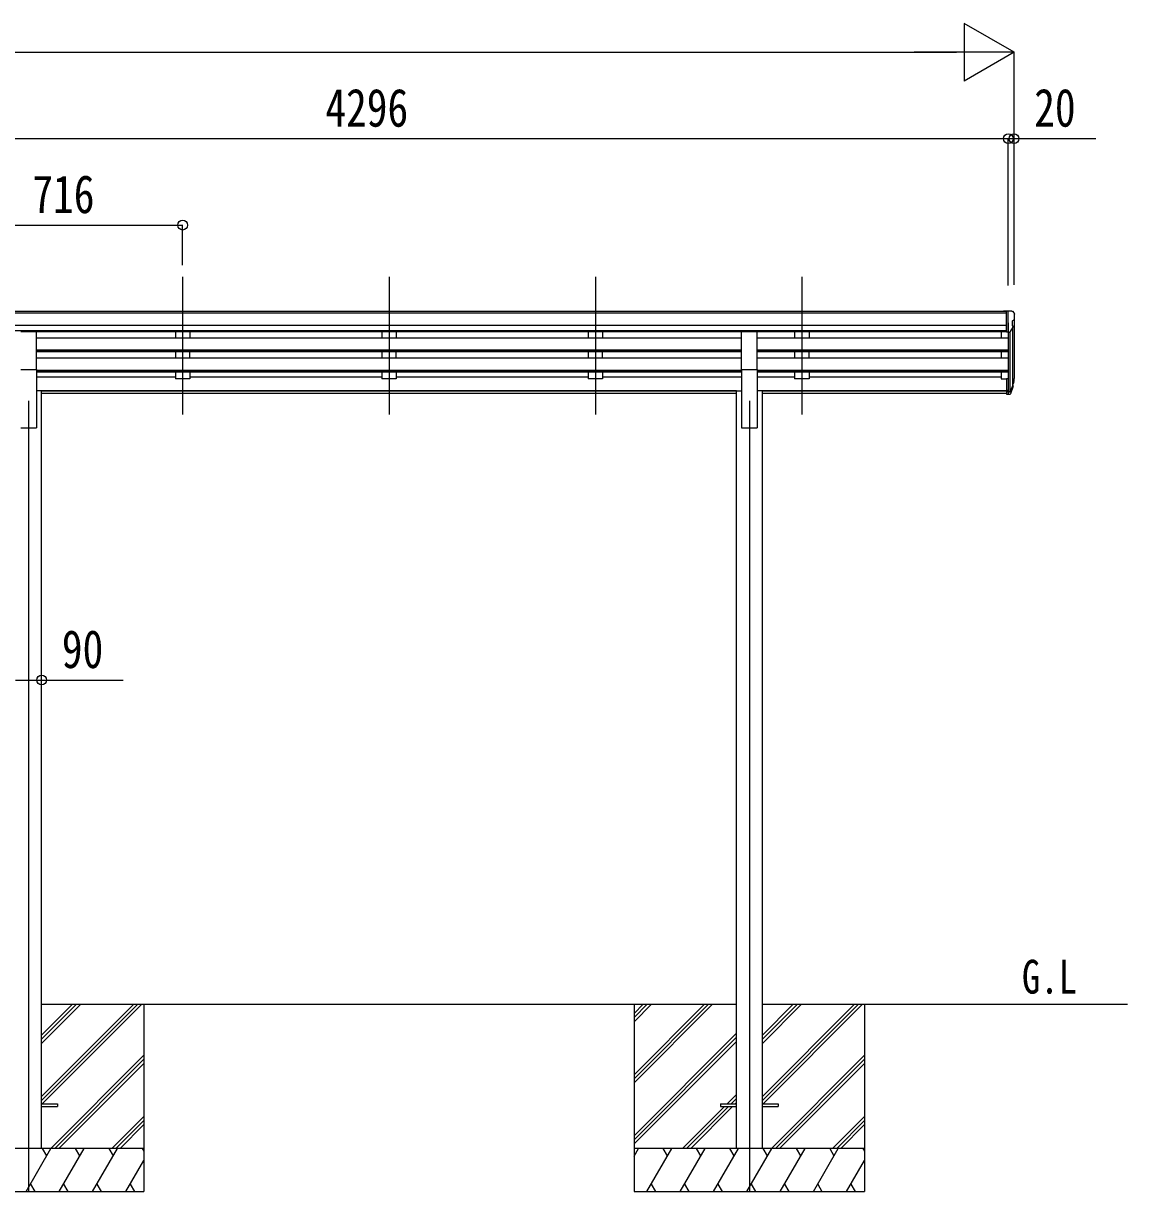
# Model space of a CAD drawing. Units: millimetres, scale not verified. Extents: x -16832 to 16820, y -11892 to 11880.
# Drawn here: x -2003 to 1827, y -6850 to -2797 of the extents above; entities that cross this region are included whole.
import ezdxf
from ezdxf.enums import TextEntityAlignment as Align

# ---------------------------------------------------------------- set-up
doc = ezdxf.new("R2010")
doc.units = ezdxf.units.MM
doc.header["$LTSCALE"] = 50
for name, color, linetype in [('0-2_USER1', 3, 'Continuous'), ('0-4_YKK_12', 2, 'Continuous'), ('0-5_YKK_13', 4, 'Continuous'), ('0-6_YKK_A1', 4, 'Continuous'), ('0-7_YKK_D', 6, 'Continuous')]:
    doc.layers.add(name, color=color, linetype=linetype)
doc.styles.add('ＭＳ ゴシック', font='')
doc.styles.get('ＭＳ ゴシック').set_extended_font_data('MS Gothic')

msp = doc.modelspace()

# ---------------------------------------------------------------- linework, layer by layer
at = {"layer": '0-4_YKK_12'}
for p, q in [((-1450.72, -3675.6), (-1450.72, -4153.11)), ((-734.72, -3675.6), (-734.72, -4153.11)), ((-18.72, -3675.6), (-18.72, -4153.11)), ((697.28, -3675.6), (697.28, -4153.11)), ((-1984.72, -4106.43), (-1984.72, -6850)), ((515.28, -4106.43), (515.28, -6850))]:
    msp.add_line(p, q, dxfattribs=at)
at = {"layer": '0-5_YKK_13'}
for p, q in [((1406.78, -3795), (1396.78, -3795.09)), ((1396.78, -3796.6), (1396.78, -3795.09)), ((1406.78, -3866.98), (1406.78, -3795)), ((1425.28, -3795), (1406.78, -3795)), ((1413.28, -3867.98), (1413.28, -3795)), ((1425.28, -3795), (1427.61, -3795.14)), ((1428.37, -3795.57), (1432.44, -3801.38)), ((1435.28, -3804.37), (1435.28, -3805)), ((1420.9, -3866.17), (1429.91, -3850.58)), ((1427.28, -3829.51), (1427.28, -3845.79)), ((1432.75, -3826.18), (1427.43, -3829.25)), ((-2012.22, -3865.63), (-1957.22, -3865.63)), ((-1957.22, -3997.43), (-1957.22, -3865.63)), ((487.78, -3997.43), (487.78, -3865.63)), ((487.78, -3865.63), (542.78, -3865.63)), ((542.78, -3997.43), (542.78, -3865.63)), ((1406.78, -3866.98), (1413.28, -3866.98)), ((1413.28, -3867.98), (1418.49, -3867.67)), ((-2012.22, -3997.43), (-1957.22, -3997.43)), ((487.78, -3997.43), (542.78, -3997.43)), ((1406.78, -4028.72), (1406.78, -4082.76)), ((1406.78, -4028.72), (1413.28, -4028.72)), ((1413.28, -4028.72), (1413.28, -4083.5)), ((1431.58, -4041.54), (1428.31, -4048.6)), ((1432.19, -4042.91), (1428.31, -4050.86)), ((1406.78, -4068.86), (1413.28, -4068.86)), ((1406.78, -4073.73), (1413.28, -4073.73)), ((1406.78, -4082.76), (1413.28, -4082.76)), ((1413.28, -4073.75), (1418.41, -4073.75)), ((1413.28, -4075.56), (1418.13, -4075.56)), ((1413.28, -4083.5), (1418.13, -4083.5)), ((1419.71, -4073.08), (1427.47, -4057.67)), ((1428.92, -4058.03), (1420.72, -4074.21)), ((1429.53, -4058.59), (1420.72, -4082.14)), ((1429.87, -4054.19), (1429.53, -4058.59)), ((-1939.72, -6545.5), (-1884.92, -6545.5)), ((-1939.72, -6554.5), (-1884.92, -6554.5)), ((-1884.92, -6545.5), (-1884.92, -6554.5)), ((415.08, -6545.5), (415.08, -6554.5)), ((415.08, -6545.5), (469.88, -6545.5)), ((415.08, -6554.5), (469.88, -6554.5)), ((560.28, -6545.5), (615.08, -6545.5)), ((560.28, -6554.5), (615.08, -6554.5)), ((615.08, -6545.5), (615.08, -6554.5))]:
    msp.add_line(p, q, dxfattribs=at)
for centre, radius, start, end in [((1427.55, -3796.14), 1, 35, 86.5), ((1432.28, -3804.37), 3, 0, 87), ((1233.28, -3805), 202, 355.05096, 0), ((1427.58, -3829.51), 0.3, 120, 180), ((1427.58, -3845.79), 0.3, 180, 265.2833), ((1427.31, -3849.08), 3, 330, 85.2833), ((1428.38, -3821.81), 6.18, 315.00103, 354.2965), ((1418.31, -3864.67), 3, 273.5, 330), ((1402.69, -4032.04), 30.41, 341.80266, 352.8448), ((1404.1, -4033.8), 29.53, 342.01856, 353.49194)]:
    msp.add_arc(centre, radius, start, end, dxfattribs=at)
for centre, major_axis, ratio, start_param, end_param in [((1428.57, -4054.19), (-1.3, 0), 0.90356, 2.9359903, 4.9130961), ((1345.42, -4027.55), (-87.93, 4.42), 0.541684, 3.060334, 3.2172517), ((1344.63, -4034.23), (89.06, 1.43), 0.57596, 6.1985533, 6.3701348), ((1418.13, -4072.85), (3, 0), 0.90356, 4.712389, 5.7595865), ((1418.13, -4080.79), (-3, 0), 0.90356, 1.5707963, 2.6179939), ((1418.41, -4072.4), (1.5, 0), 0.90356, 4.712389, 5.7595865), ((1343.36, -4034.13), (88.05, 0), 0.90356, 5.9828017, 6.0168888), ((1342.65, -4038), (89.07, 0), 0.90356, 6.0316505, 6.077583)]:
    msp.add_ellipse(centre, major_axis=major_axis, ratio=ratio, start_param=start_param, end_param=end_param, dxfattribs=at)
at = {"layer": '0-6_YKK_A1'}
for p, q in [((1406.78, -3796.6), (-2866.22, -3796.6)), ((1406.78, -3801.82), (-2866.22, -3801.82)), ((1406.78, -3845.35), (-2876.22, -3845.35)), ((1413.28, -3836.1), (1413.28, -4028.72)), ((1433.28, -3825.58), (1433.28, -4028.36)), ((1406.78, -3863.2), (-2876.22, -3863.2)), ((487.78, -3866.45), (-1957.22, -3866.45)), ((487.78, -3888.52), (-1957.22, -3888.52)), ((-1475.72, -3866.55), (-1475.72, -3888.42)), ((-1425.72, -3888.42), (-1475.72, -3888.42)), ((-1425.72, -3866.55), (-1425.72, -3888.42)), ((-759.72, -3866.55), (-759.72, -3888.42)), ((-709.72, -3888.42), (-759.72, -3888.42)), ((-709.72, -3866.55), (-709.72, -3888.42)), ((-43.72, -3866.55), (-43.72, -3888.42)), ((6.28, -3888.42), (-43.72, -3888.42)), ((6.28, -3866.55), (6.28, -3888.42)), ((1406.78, -3866.45), (542.78, -3866.45)), ((1413.28, -3888.52), (542.78, -3888.52)), ((672.28, -3866.55), (672.28, -3888.42)), ((722.28, -3888.42), (672.28, -3888.42)), ((722.28, -3866.55), (722.28, -3888.42)), ((1388.28, -3866.45), (1388.28, -3888.52)), ((1419.28, -3867.51), (1419.29, -4073.5)), ((1428.31, -3853.35), (1428.31, -4055.07)), ((487.78, -3930.39), (-1957.22, -3930.39)), ((1413.28, -3930.39), (542.78, -3930.39)), ((487.78, -3931.89), (-1957.22, -3931.89)), ((487.78, -3936.21), (-1957.22, -3936.21)), ((487.78, -3958.62), (-1957.22, -3958.62)), ((-1475.72, -3936.21), (-1475.72, -3958.52)), ((-1425.72, -3958.52), (-1475.72, -3958.52)), ((-1425.72, -3958.52), (-1425.72, -3936.21)), ((-759.72, -3936.21), (-759.72, -3958.52)), ((-709.72, -3958.52), (-759.72, -3958.52)), ((-709.72, -3958.52), (-709.72, -3936.21)), ((-43.72, -3936.21), (-43.72, -3958.52)), ((6.28, -3958.52), (-43.72, -3958.52)), ((6.28, -3958.52), (6.28, -3936.21)), ((1413.28, -3931.89), (542.78, -3931.89)), ((1413.28, -3936.21), (542.78, -3936.21)), ((1413.28, -3958.62), (542.78, -3958.62)), ((672.28, -3936.21), (672.28, -3958.52)), ((722.28, -3958.52), (672.28, -3958.52)), ((722.28, -3958.52), (722.28, -3936.21)), ((1388.28, -3936.21), (1388.28, -3958.62)), ((-1957.22, -3997.43), (-1957.22, -4200)), ((487.78, -4000.5), (-1957.22, -4000.5)), ((487.78, -4001.99), (-1957.22, -4001.99)), ((487.78, -4006.31), (-1957.22, -4006.31)), ((-1475.72, -4006.31), (-1475.72, -4029.36)), ((-1425.72, -4006.31), (-1425.72, -4029.36)), ((-759.72, -4006.31), (-759.72, -4029.36)), ((-709.72, -4006.31), (-709.72, -4029.36)), ((-43.72, -4006.31), (-43.72, -4029.36)), ((6.28, -4006.31), (6.28, -4029.36)), ((487.78, -3997.43), (487.78, -4200)), ((542.78, -3997.43), (542.78, -4200)), ((1413.28, -4000.5), (542.78, -4000.5)), ((1413.28, -4001.99), (542.78, -4001.99)), ((1413.28, -4006.31), (542.78, -4006.31)), ((672.28, -4006.31), (672.28, -4029.36)), ((722.28, -4006.31), (722.28, -4029.36)), ((1388.28, -4006.31), (1388.28, -4029.36)), ((-1475.72, -4024.41), (-1957.22, -4024.41)), ((-1425.72, -4029.36), (-1475.72, -4029.36)), ((-759.72, -4024.41), (-1425.72, -4024.41)), ((-709.72, -4029.36), (-759.72, -4029.36)), ((-43.72, -4024.41), (-709.72, -4024.41)), ((6.28, -4029.36), (-43.72, -4029.36)), ((487.78, -4024.41), (6.28, -4024.41)), ((672.28, -4024.41), (542.78, -4024.41)), ((722.28, -4029.36), (672.28, -4029.36)), ((1388.28, -4024.41), (722.28, -4024.41)), ((1388.28, -4029.36), (1406.78, -4029.36)), ((-1939.52, -4071), (-1957.22, -4071)), ((-1939.72, -6700), (-1939.72, -4071)), ((470.08, -4071.43), (-1939.52, -4071.43)), ((470.08, -4072.82), (-1939.52, -4072.82)), ((470.08, -4080.51), (-1939.52, -4080.51)), ((470.08, -6700), (470.08, -4071)), ((470.08, -4071), (487.78, -4071)), ((560.48, -4071), (542.78, -4071)), ((560.48, -6700), (560.48, -4071)), ((1406.78, -4071.43), (560.48, -4071.43)), ((1406.78, -4072.82), (560.48, -4072.82)), ((1406.78, -4080.51), (560.48, -4080.51)), ((-2012.22, -4200), (-1957.22, -4200)), ((487.78, -4200), (542.78, -4200)), ((-1939.72, -6200), (470.08, -6200)), ((-1939.72, -6519.48), (-1620.24, -6200)), ((-1939.72, -6533.62), (-1606.1, -6200)), ((-1939.72, -6335.63), (-1804.09, -6200)), ((-1939.72, -6321.49), (-1818.23, -6200)), ((-1939.72, -6307.35), (-1832.37, -6200)), ((-1937.46, -6545.5), (-1591.96, -6200)), ((-1584.92, -6200), (-1584.92, -6850)), ((115.08, -6200), (115.08, -6850)), ((115.08, -6444.18), (359.26, -6200)), ((115.08, -6458.32), (373.4, -6200)), ((115.08, -6472.46), (387.54, -6200)), ((115.08, -6260.33), (175.41, -6200)), ((115.08, -6246.19), (161.27, -6200)), ((115.08, -6232.05), (147.13, -6200)), ((560.28, -6200), (1827.31, -6200)), ((560.28, -6519.48), (879.76, -6200)), ((560.28, -6533.62), (893.9, -6200)), ((560.28, -6335.63), (695.91, -6200)), ((560.28, -6321.49), (681.77, -6200)), ((560.28, -6307.35), (667.63, -6200)), ((562.54, -6545.5), (908.04, -6200)), ((915.08, -6200), (915.08, -6850)), ((115.08, -6656.31), (469.88, -6301.51)), ((115.08, -6670.45), (469.88, -6315.65)), ((115.08, -6684.59), (469.88, -6329.79)), ((-1908.11, -6700), (-1584.92, -6376.81)), ((-1893.97, -6700), (-1584.92, -6390.95)), ((591.89, -6700), (915.08, -6376.81)), ((606.03, -6700), (915.08, -6390.95)), ((-1879.83, -6700), (-1584.92, -6405.09)), ((620.17, -6700), (915.08, -6405.09)), ((438.02, -6545.5), (469.88, -6513.64)), ((283.52, -6700), (429.02, -6554.5)), ((297.66, -6700), (443.16, -6554.5)), ((311.81, -6700), (457.31, -6554.5)), ((452.16, -6545.5), (469.88, -6527.78)), ((466.31, -6545.5), (469.88, -6541.93)), ((-1695.98, -6700), (-1584.92, -6588.94)), ((-1681.84, -6700), (-1584.92, -6603.08)), ((804.02, -6700), (915.08, -6588.94)), ((818.16, -6700), (915.08, -6603.08)), ((-1667.69, -6700), (-1584.92, -6617.23)), ((832.31, -6700), (915.08, -6617.23)), ((-1584.92, -6700), (-2384.92, -6700)), ((-1993.76, -6850), (-1907.16, -6700)), ((-1922.16, -6725.98), (-1937.16, -6700)), ((-1878.29, -6850), (-1791.69, -6700)), ((-1806.69, -6725.98), (-1821.69, -6700)), ((-1762.82, -6850), (-1676.22, -6700)), ((-1706.22, -6700), (-1691.22, -6725.98)), ((-1590.75, -6700), (-1584.92, -6710.1)), ((915.08, -6700), (115.08, -6700)), ((115.08, -6727.5), (130.96, -6700)), ((159.83, -6850), (246.43, -6700)), ((231.43, -6725.98), (216.43, -6700)), ((275.3, -6850), (361.9, -6700)), ((346.9, -6725.98), (331.9, -6700)), ((390.77, -6850), (477.37, -6700)), ((462.37, -6725.98), (447.37, -6700)), ((506.24, -6850), (592.84, -6700)), ((577.84, -6725.98), (562.84, -6700)), ((621.71, -6850), (708.31, -6700)), ((693.31, -6725.98), (678.31, -6700)), ((737.18, -6850), (823.78, -6700)), ((793.78, -6700), (808.78, -6725.98)), ((909.25, -6700), (915.08, -6710.1)), ((-1647.35, -6850), (-1584.92, -6741.86)), ((852.65, -6850), (915.08, -6741.86)), ((-2384.92, -6850), (-1584.92, -6850)), ((-1978.76, -6824.02), (-1963.76, -6850)), ((-1863.29, -6824.02), (-1848.3, -6850)), ((-1747.82, -6824.02), (-1732.83, -6850)), ((-1632.35, -6824.02), (-1617.36, -6850)), ((115.08, -6850), (915.08, -6850)), ((174.82, -6824.02), (189.82, -6850)), ((290.3, -6824.02), (305.29, -6850)), ((405.77, -6824.02), (420.77, -6850)), ((521.24, -6824.02), (536.24, -6850)), ((636.71, -6824.02), (651.7, -6850)), ((752.18, -6824.02), (767.17, -6850)), ((867.65, -6824.02), (882.64, -6850))]:
    msp.add_line(p, q, dxfattribs=at)
at = {"layer": '0-7_YKK_D'}
for p, q in [((1433.28, -2896.6), (1260.07, -2796.6)), ((1260.07, -2796.6), (1260.07, -2996.6)), ((-7714.92, -2896.6), (1233.28, -2896.6)), ((1433.28, -2896.6), (1086.87, -2896.6)), ((1433.28, -2896.6), (1260.07, -2996.6)), ((1433.28, -3703.18), (1433.28, -2895.6)), ((-2882.72, -3196.6), (1413.28, -3196.6)), ((1413.28, -3706.18), (1413.28, -3195.6)), ((1413.28, -3706.18), (1413.28, -3195.6)), ((1433.28, -3704.18), (1433.28, -3195.6)), ((-2166.72, -3496.6), (-1450.72, -3496.6)), ((-1450.72, -3635.57), (-1450.72, -3495.6))]:
    msp.add_line(p, q, dxfattribs=at)
for points in [[(1413.28, -3196.6), (1433.28, -3196.6), (1716.48, -3196.6)], [(-2029.92, -5075), (-1939.52, -5075), (-1656.32, -5075)]]:
    msp.add_lwpolyline(points, dxfattribs=at)
for centre in [(1413.28, -3196.6), (1413.28, -3196.6), (1433.28, -3196.6), (-1450.72, -3496.6), (-1939.52, -5075)]:
    msp.add_circle(centre, 17, dxfattribs=at)

# ---------------------------------------------------------------- texts
at = {"layer": '0-2_USER1', "style": 'ＭＳ ゴシック', "width": 0.8}
msp.add_text('G.L', height=117.3, dxfattribs=at).set_placement((1460.56, -6198.07), align=Align.BOTTOM_LEFT)
at = {"layer": '0-7_YKK_D', "style": 'ＭＳ ゴシック', "width": 0.8}
for s, p in [('4296', (-955.52, -3194.6)), ('20', (1503.28, -3194.6)), ('716', (-1971.92, -3494.6)), ('90', (-1869.52, -5073))]:
    msp.add_text(s, height=132, dxfattribs=at).set_placement(p, align=Align.BOTTOM_LEFT)

doc.saveas('drawing.dxf')
